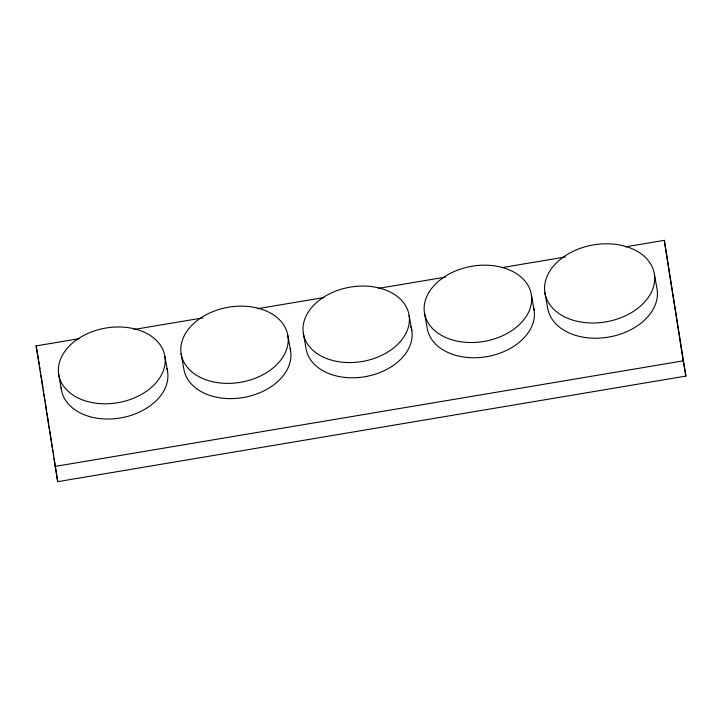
<?xml version="1.0" encoding="UTF-8"?>
<svg xmlns="http://www.w3.org/2000/svg" width="722" height="722" viewBox="0 0 722 722"><rect width="100%" height="100%" fill="white"/><g stroke="black" fill="none" stroke-linecap="round" stroke-linejoin="round"><path stroke-width="1.08" d="M625.378 246.879L664.294 240.336L685.9 376.081L57.706 481.664L36.1 345.919L79.465 338.627M133.94 329.476L202.882 317.888M257.357 308.727L324.07 297.518M378.554 288.358L445.266 277.149M501.971 267.618L565.344 256.969M54.971 466.439L683.174 360.856L664.294 240.336M683.174 360.856L685.9 376.081M654.385 274.198A55.522 38.979 -10.2 0 1 577.474 321.362A55.522 38.979 -10.2 0 1 567.032 254.649A55.522 38.979 -10.2 0 1 654.385 274.198L657.11 289.423A55.522 38.979 -10.2 0 1 608.393 337.147A55.522 38.979 -10.2 0 1 547.61 307.825L544.875 292.609M531.383 294.874A54.222 38.067 -10.2 0 1 456.286 340.928A54.222 38.067 -10.2 0 1 446.079 275.777A54.222 38.067 -10.2 0 1 531.383 294.874L534.118 310.099M424.446 312.843L427.18 328.068A54.222 38.067 -10.2 0 0 488.081 356.424A54.222 38.067 -10.2 0 0 533.684 307.933M409.103 315.424A53.645 37.661 -10.2 0 1 334.8 360.991A53.645 37.661 -10.2 0 1 324.71 296.534A53.645 37.661 -10.2 0 1 409.103 315.424L411.829 330.649M303.303 333.212L306.038 348.428A53.645 37.661 -10.2 0 0 367.823 376.171A53.645 37.661 -10.2 0 0 410.8 326.389M287.907 335.793A54.15 38.013 -10.2 0 1 212.909 381.785A54.15 38.013 -10.2 0 1 202.72 316.723A54.15 38.013 -10.2 0 1 287.907 335.793L290.641 351.018M181.114 353.744L183.848 368.969A54.15 38.013 -10.2 0 0 244.668 397.28A54.15 38.013 -10.2 0 0 290.208 348.861M164.887 356.469A53.861 37.815 -10.2 0 1 90.286 402.217A53.861 37.815 -10.2 0 1 80.151 337.508A53.861 37.815 -10.2 0 1 164.887 356.469L167.621 371.695M58.663 374.33L61.397 389.546M36.1 345.919L38.636 360.052M38.826 361.144L39.349 364.457M39.692 366.668L40.044 368.879M40.387 371.09L40.73 373.301M41.082 375.512L42.986 387.678M43.329 389.889L43.681 392.1M44.024 394.311L44.367 396.522M44.719 398.734L45.062 400.945M45.405 403.156L46.623 410.899M46.966 413.11L48.699 424.166M49.042 426.377L49.394 428.588M49.737 430.799L52.336 447.387M52.679 449.598L53.031 451.81M53.374 454.021L53.717 456.232M54.069 458.443L57.706 481.664M166.908 368.482A53.861 37.815 -10.2 0 1 121.134 417.848A53.861 37.815 -10.2 0 1 61.144 387.371"/></g></svg>
